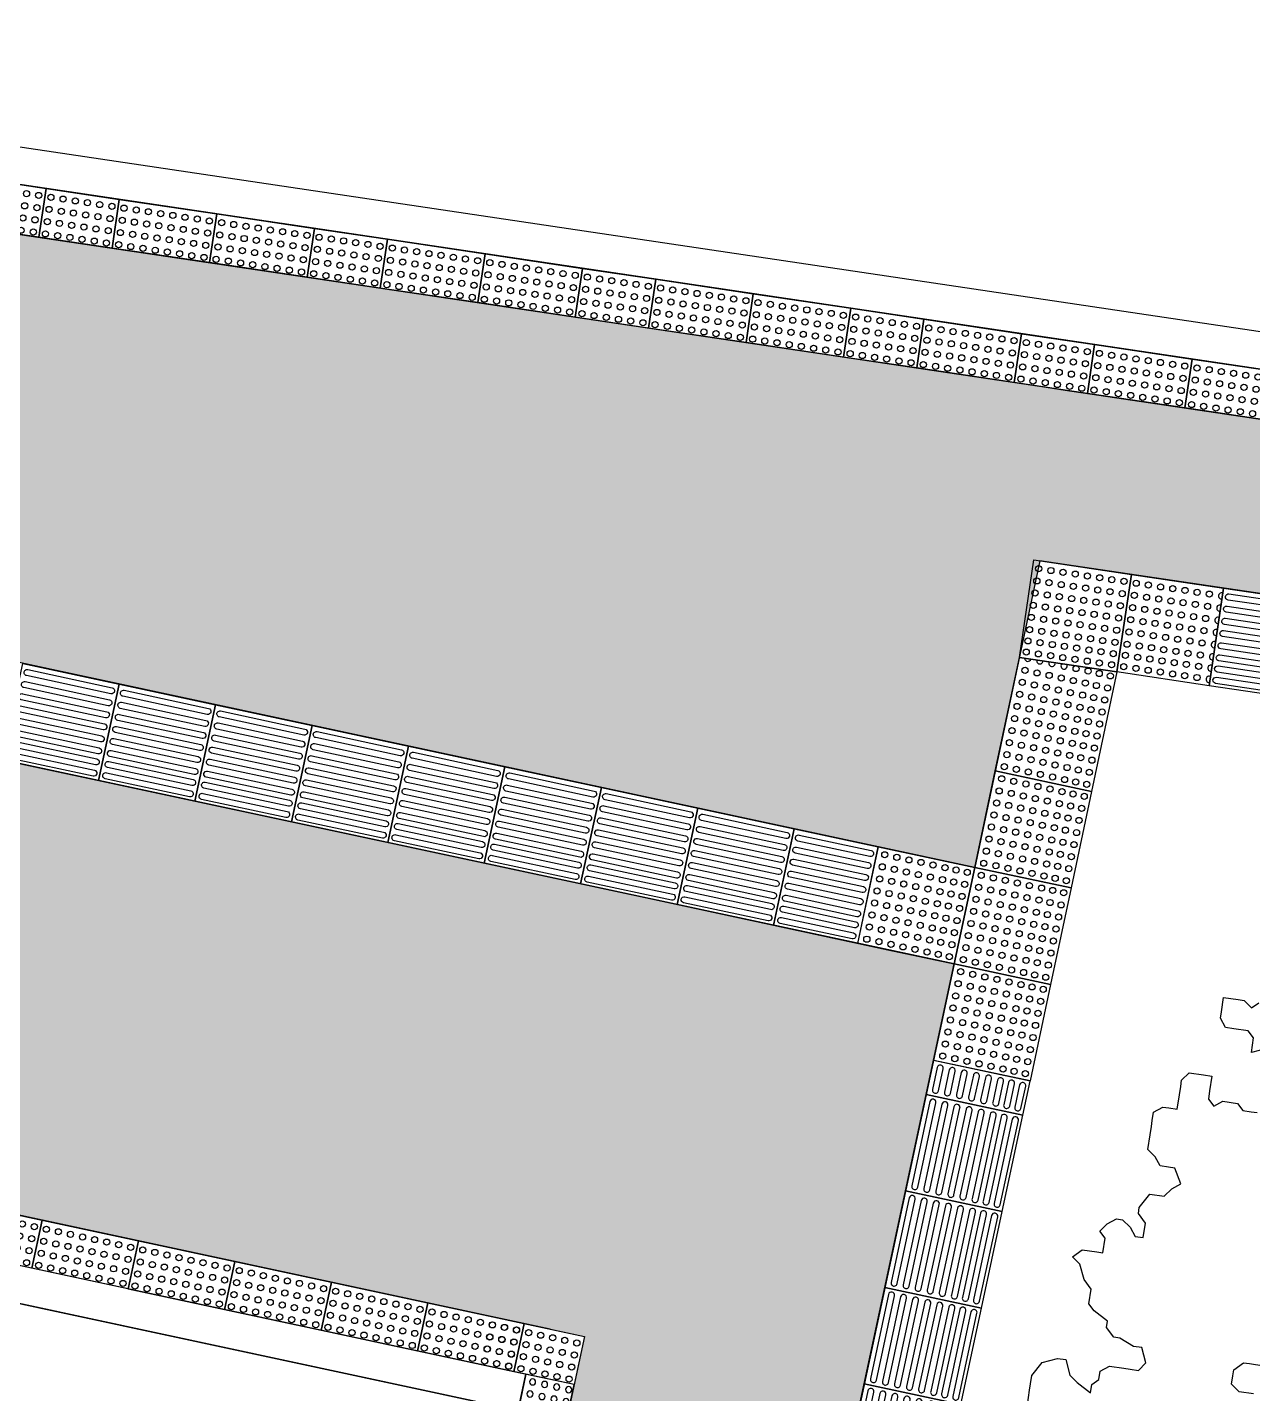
# Model space of a CAD drawing. Header units: millimetres. Extents: x 338 to 506, y 179 to 335.
# Drawn here: x 369.06 to 374.03, y 322.7 to 328.24 of the extents above; entities that cross this region are included whole.
import ezdxf

# ---------------------------------------------------------------- set-up
doc = ezdxf.new("R2010")
doc.units = ezdxf.units.MM
for name, color, linetype in [('ANDEN', 251, 'Continuous'), ('ARBOL-TOP', 3, 'Continuous'), ('MOBILIARIO_URBANO', 51, 'Continuous'), ('MUROS', 32, 'Continuous')]:
    doc.layers.add(name, color=color, linetype=linetype)

# ---------------------------------------------------------------- blocks, each defined once
blk = doc.blocks.new('*U879')
at = {"layer": 'MOBILIARIO_URBANO'}
blk.add_lwpolyline([(1193.079, 208.8296), (1193.379, 208.8296), (1193.379, 208.6296), (1193.079, 208.6296), (1193.079, 208.8296)], dxfattribs=at)
for centre in [(1193.1035, 208.7971), (1193.1535, 208.7971), (1193.2035, 208.7971), (1193.2535, 208.7971), (1193.3035, 208.7971), (1193.3535, 208.7971), (1193.4035, 208.7971), (1193.4535, 208.7971), (1193.1035, 208.7471), (1193.1035, 208.6971), (1193.1535, 208.7471), (1193.1535, 208.6971), (1193.2035, 208.7471), (1193.2035, 208.6971), (1193.2535, 208.7471), (1193.2535, 208.6971), (1193.3035, 208.7471), (1193.3035, 208.6971), (1193.3535, 208.7471), (1193.3535, 208.6971), (1193.4035, 208.7471), (1193.4035, 208.6971), (1193.4535, 208.7471), (1193.4535, 208.6971), (1193.1035, 208.6471), (1193.1535, 208.6471), (1193.2035, 208.6471), (1193.2535, 208.6471), (1193.3035, 208.6471), (1193.3535, 208.6471), (1193.4035, 208.6471), (1193.4535, 208.6471)]:
    blk.add_circle(centre, 0.0125, dxfattribs=at)
blk = doc.blocks.new('*U29')
at = {"layer": 'MOBILIARIO_URBANO'}
blk.add_lwpolyline([(1192.979, 208.8296), (1193.379, 208.8296), (1193.379, 208.6296), (1192.979, 208.6296), (1192.979, 208.8296)], dxfattribs=at)
for centre in [(1193.0035, 208.7971), (1193.0535, 208.7971), (1193.1035, 208.7971), (1193.1535, 208.7971), (1193.2035, 208.7971), (1193.2535, 208.7971), (1193.3035, 208.7971), (1193.3535, 208.7971), (1193.0035, 208.7471), (1193.0035, 208.6971), (1193.0535, 208.7471), (1193.0535, 208.6971), (1193.1035, 208.7471), (1193.1035, 208.6971), (1193.1535, 208.7471), (1193.1535, 208.6971), (1193.2035, 208.7471), (1193.2035, 208.6971), (1193.2535, 208.7471), (1193.2535, 208.6971), (1193.3035, 208.7471), (1193.3035, 208.6971), (1193.3535, 208.7471), (1193.3535, 208.6971), (1193.0035, 208.6471), (1193.0535, 208.6471), (1193.1035, 208.6471), (1193.1535, 208.6471), (1193.2035, 208.6471), (1193.2535, 208.6471), (1193.3035, 208.6471), (1193.3535, 208.6471)]:
    blk.add_circle(centre, 0.0125, dxfattribs=at)
blk = doc.blocks.new('*U887')
at = {"layer": 'ANDEN', "linetype": 'Continuous'}
for p, q in [((138.5653, 133.7115), (138.9647, 140.0125)), ((140.5344, 140.0125), (140.5344, 133.7115)), ((139.8345, 133.6332), (138.5653, 133.7115)), ((140.5344, 133.7115), (140.5344, 133.6332)), ((139.8345, 78.5683), (139.8345, 133.6332)), ((140.5344, 133.6332), (140.5344, 78.5683))]:
    blk.add_line(p, q, dxfattribs=at)
at = {"layer": 'ANDEN', "linetype": 'Continuous', "extrusion": (0, 0, -1)}
for points in [[(-138.9647, 140.0125), (-140.5344, 133.7115), (-138.5653, 133.7115)], [(-138.9647, 140.0125), (-140.5344, 140.0125), (-140.5344, 133.7115)], [(-138.5653, 133.7115), (-140.5344, 133.6332), (-139.8345, 133.6332)], [(-138.5653, 133.7115), (-140.5344, 133.7115), (-140.5344, 133.6332)], [(-139.8345, 133.6332), (-140.5344, 78.5683), (-139.8345, 78.5683)], [(-139.8345, 133.6332), (-140.5344, 133.6332), (-140.5344, 78.5683)]]:
    blk.add_solid(points, dxfattribs=at)
blk = doc.blocks.new('*U33')
at = {"layer": 'MOBILIARIO_URBANO', "color": 241}
blk.add_lwpolyline([(1146.8208, 221.4799), (1147.1184, 221.4799), (1147.1184, 221.0799), (1146.8208, 221.0799), (1146.8208, 221.4799)], dxfattribs=at)
for points in [[(1146.8456, 221.4599), (1147.0933, 221.4599, -1), (1147.0933, 221.4349), (1146.8456, 221.4349, -1)], [(1146.8456, 221.4099), (1147.0932, 221.4099, -1), (1147.0932, 221.3849), (1146.8456, 221.3849, -1)], [(1146.8455, 221.3599), (1147.0932, 221.3599, -1), (1147.0932, 221.3349), (1146.8455, 221.3349, -1)], [(1146.8455, 221.3099), (1147.0932, 221.3099, -1), (1147.0932, 221.2849), (1146.8455, 221.2849, -1)], [(1146.8454, 221.2599), (1147.0931, 221.2599, -1), (1147.0931, 221.2349), (1146.8454, 221.2349, -1)], [(1146.8453, 221.2099), (1147.0929, 221.2099, -1), (1147.0929, 221.1849), (1146.8453, 221.1849, -1)], [(1146.8453, 221.1644), (1147.093, 221.1644, -1), (1147.093, 221.1394), (1146.8453, 221.1394, -1)], [(1146.8453, 221.1179), (1147.0929, 221.1179, -1), (1147.0929, 221.0929), (1146.8453, 221.0929, -1)]]:
    blk.add_lwpolyline(points, format="xyb", close=True, dxfattribs=at)
blk = doc.blocks.new('*U877')
at = {"layer": 'MOBILIARIO_URBANO', "color": 241}
blk.add_lwpolyline([(1146.7184, 221.4799), (1147.1184, 221.4799), (1147.1184, 221.0799), (1146.7184, 221.0799), (1146.7184, 221.4799)], dxfattribs=at)
for points in [[(1146.7433, 221.4599), (1147.0933, 221.4599, -1), (1147.0933, 221.4349), (1146.7433, 221.4349, -1)], [(1146.7432, 221.4099), (1147.0932, 221.4099, -1), (1147.0932, 221.3849), (1146.7432, 221.3849, -1)], [(1146.7432, 221.3599), (1147.0932, 221.3599, -1), (1147.0932, 221.3349), (1146.7432, 221.3349, -1)], [(1146.7432, 221.3099), (1147.0932, 221.3099, -1), (1147.0932, 221.2849), (1146.7432, 221.2849, -1)], [(1146.7431, 221.2599), (1147.0931, 221.2599, -1), (1147.0931, 221.2349), (1146.7431, 221.2349, -1)], [(1146.7429, 221.2099), (1147.0929, 221.2099, -1), (1147.0929, 221.1849), (1146.7429, 221.1849, -1)], [(1146.743, 221.1644), (1147.093, 221.1644, -1), (1147.093, 221.1394), (1146.743, 221.1394, -1)], [(1146.7429, 221.1179), (1147.0929, 221.1179, -1), (1147.0929, 221.0929), (1146.7429, 221.0929, -1)]]:
    blk.add_lwpolyline(points, format="xyb", close=True, dxfattribs=at)
blk = doc.blocks.new('*U39')
at = {"layer": 'MOBILIARIO_URBANO', "color": 241}
blk.add_lwpolyline([(1146.9767, 221.4799), (1147.1184, 221.4799), (1147.1184, 221.0799), (1146.9767, 221.0799), (1146.9767, 221.4799)], dxfattribs=at)
for points in [[(1147.0016, 221.4599), (1147.0933, 221.4599, -1), (1147.0933, 221.4349), (1147.0016, 221.4349, -1)], [(1147.0015, 221.4099), (1147.0932, 221.4099, -1), (1147.0932, 221.3849), (1147.0015, 221.3849, -1)], [(1147.0015, 221.3599), (1147.0932, 221.3599, -1), (1147.0932, 221.3349), (1147.0015, 221.3349, -1)], [(1147.0014, 221.3099), (1147.0932, 221.3099, -1), (1147.0932, 221.2849), (1147.0014, 221.2849, -1)], [(1147.0014, 221.2599), (1147.0931, 221.2599, -1), (1147.0931, 221.2349), (1147.0014, 221.2349, -1)], [(1147.0012, 221.2099), (1147.0929, 221.2099, -1), (1147.0929, 221.1849), (1147.0012, 221.1849, -1)], [(1147.0012, 221.1644), (1147.093, 221.1644, -1), (1147.093, 221.1394), (1147.0012, 221.1394, -1)], [(1147.0012, 221.1179), (1147.0929, 221.1179, -1), (1147.0929, 221.0929), (1147.0012, 221.0929, -1)]]:
    blk.add_lwpolyline(points, format="xyb", close=True, dxfattribs=at)
blk = doc.blocks.new('*U875')
at = {"layer": 'MOBILIARIO_URBANO'}
blk.add_lwpolyline([(1089.252, 239.3402), (1089.652, 239.3402), (1089.652, 238.9402), (1089.252, 238.9402), (1089.252, 239.3402)], dxfattribs=at)
for centre in [(1089.2765, 239.3077), (1089.3265, 239.3077), (1089.3765, 239.3077), (1089.4265, 239.3077), (1089.4765, 239.3077), (1089.5265, 239.3077), (1089.5765, 239.3077), (1089.6265, 239.3077), (1089.2765, 239.2577), (1089.3265, 239.2577), (1089.3765, 239.2577), (1089.4265, 239.2577), (1089.4765, 239.2577), (1089.5265, 239.2577), (1089.5765, 239.2577), (1089.6265, 239.2577), (1089.2765, 239.2077), (1089.3265, 239.2077), (1089.3765, 239.2077), (1089.4265, 239.2077), (1089.4765, 239.2077), (1089.5265, 239.2077), (1089.5765, 239.2077), (1089.6265, 239.2077), (1089.2765, 239.1577), (1089.3265, 239.1577), (1089.3765, 239.1577), (1089.4265, 239.1577), (1089.4765, 239.1577), (1089.5265, 239.1577), (1089.5765, 239.1577), (1089.6265, 239.1577), (1089.2765, 239.1077), (1089.3265, 239.1077), (1089.3765, 239.1077), (1089.4265, 239.1077), (1089.4765, 239.1077), (1089.5265, 239.1077), (1089.5765, 239.1077), (1089.6265, 239.1077), (1089.2765, 239.0577), (1089.2765, 239.0117), (1089.3265, 239.0577), (1089.3265, 239.0117), (1089.3765, 239.0577), (1089.3765, 239.0117), (1089.4265, 239.0577), (1089.4265, 239.0117), (1089.4765, 239.0577), (1089.4765, 239.0117), (1089.5265, 239.0577), (1089.5265, 239.0117), (1089.5765, 239.0577), (1089.5765, 239.0117), (1089.6265, 239.0577), (1089.6265, 239.0117), (1089.2765, 238.9657), (1089.3265, 238.9657), (1089.3765, 238.9657), (1089.4265, 238.9657), (1089.4765, 238.9657), (1089.5265, 238.9657), (1089.5765, 238.9657), (1089.6265, 238.9657)]:
    blk.add_circle(centre, 0.0125, dxfattribs=at)
blk = doc.blocks.new('*U40')
at = {"layer": 'MOBILIARIO_URBANO', "color": 241}
blk.add_lwpolyline([(1146.7697, 221.4799), (1147.1184, 221.4799), (1147.1184, 221.0799), (1146.7697, 221.0799), (1146.7697, 221.4799)], dxfattribs=at)
for points in [[(1146.7946, 221.4599), (1147.0933, 221.4599, -1), (1147.0933, 221.4349), (1146.7946, 221.4349, -1)], [(1146.7945, 221.4099), (1147.0932, 221.4099, -1), (1147.0932, 221.3849), (1146.7945, 221.3849, -1)], [(1146.7945, 221.3599), (1147.0932, 221.3599, -1), (1147.0932, 221.3349), (1146.7945, 221.3349, -1)], [(1146.7944, 221.3099), (1147.0932, 221.3099, -1), (1147.0932, 221.2849), (1146.7944, 221.2849, -1)], [(1146.7944, 221.2599), (1147.0931, 221.2599, -1), (1147.0931, 221.2349), (1146.7944, 221.2349, -1)], [(1146.7942, 221.2099), (1147.0929, 221.2099, -1), (1147.0929, 221.1849), (1146.7942, 221.1849, -1)], [(1146.7942, 221.1644), (1147.093, 221.1644, -1), (1147.093, 221.1394), (1146.7942, 221.1394, -1)], [(1146.7942, 221.1179), (1147.0929, 221.1179, -1), (1147.0929, 221.0929), (1146.7942, 221.0929, -1)]]:
    blk.add_lwpolyline(points, format="xyb", close=True, dxfattribs=at)
blk = doc.blocks.new('*U893')
at = {"layer": 'ANDEN', "linetype": 'Continuous'}
for p, q in [((136.4597, 135.1385), (136.773, 140.0729)), ((138.5677, 140.0729), (138.2549, 135.1385)), ((138.2549, 135.1385), (138.2459, 134.9968)), ((138.2459, 134.9968), (138.1834, 134.0103)), ((138.166, 133.7362), (133.84, 134.0103)), ((138.1834, 134.0103), (138.166, 133.7362))]:
    blk.add_line(p, q, dxfattribs=at)
at = {"layer": 'ANDEN', "linetype": 'Continuous', "extrusion": (0, 0, -1)}
for points in [[(-136.773, 140.0729), (-138.2549, 135.1385), (-136.4597, 135.1385)], [(-136.773, 140.0729), (-138.5677, 140.0729), (-138.2549, 135.1385)], [(-134.2189, 135.1385), (-136.4507, 134.9968), (-134.1713, 134.9968)], [(-136.4597, 135.1385), (-138.2459, 134.9968), (-136.4507, 134.9968)], [(-136.4597, 135.1385), (-138.2549, 135.1385), (-138.2459, 134.9968)], [(-134.1713, 134.9968), (-138.1834, 134.0103), (-133.84, 134.0103)], [(-134.1713, 134.9968), (-138.2459, 134.9968), (-138.1834, 134.0103)], [(-133.84, 134.0103), (-138.1834, 134.0103), (-138.166, 133.7362)]]:
    blk.add_solid(points, dxfattribs=at)
blk = doc.blocks.new('ARBOLITO')
at = {"linetype": 'ByBlock'}
for points in [[(461.6957, 69.0135), (461.6957, 69.028), (461.6957, 69.0343), (461.6957, 69.0426), (461.704, 69.0571), (461.7185, 69.0633), (461.7268, 69.0633), (461.7331, 69.0488), (461.7414, 69.0426), (461.7559, 69.0343), (461.7559, 69.0426), (461.7621, 69.0488), (461.7621, 69.0571), (461.7705, 69.0633), (461.785, 69.0633), (461.7912, 69.0633), (461.7996, 69.0633), (461.8058, 69.0717), (461.7996, 69.0862), (461.7912, 69.0862), (461.7767, 69.0924), (461.7705, 69.0924), (461.7621, 69.1008), (461.7621, 69.107), (461.7476, 69.1153), (461.7414, 69.1215), (461.7414, 69.1361), (461.7331, 69.1444), (461.7268, 69.1589), (461.7185, 69.1652), (461.7268, 69.1735), (461.7414, 69.1735), (461.7476, 69.1735), (461.7476, 69.188), (461.7414, 69.1943), (461.7476, 69.2026), (461.7559, 69.2088), (461.7621, 69.2088), (461.7705, 69.2026), (461.7767, 69.1943), (461.785, 69.1943), (461.785, 69.2088), (461.7767, 69.2171), (461.7767, 69.2233), (461.785, 69.2379), (461.7996, 69.2379), (461.8058, 69.2462), (461.8141, 69.2524), (461.8058, 69.267), (461.7996, 69.267), (461.7912, 69.267), (461.785, 69.2753), (461.7767, 69.2815), (461.7767, 69.2961), (461.7767, 69.3044), (461.7767, 69.3106), (461.7767, 69.3189), (461.785, 69.3252), (461.7912, 69.3252), (461.7996, 69.3252), (461.7996, 69.3397), (461.7996, 69.348), (461.7996, 69.3543), (461.8058, 69.3626), (461.8203, 69.3626), (461.8286, 69.3626), (461.8286, 69.348), (461.8286, 69.3397), (461.8349, 69.3335), (461.8432, 69.3397), (461.8577, 69.3397), (461.864, 69.3335), (461.8723, 69.3335), (461.8785, 69.3335)], [(461.8785, 69.3979), (461.864, 69.3917), (461.864, 69.4062), (461.8577, 69.4124), (461.8432, 69.4124), (461.8349, 69.4124), (461.8286, 69.4207), (461.8286, 69.427), (461.8286, 69.4415), (461.8432, 69.4415), (461.8494, 69.4415), (461.8577, 69.4353), (461.864, 69.4415)], [(461.6957, 69.0135), (461.6957, 69.028), (461.6957, 69.0343), (461.6957, 69.0426), (461.704, 69.0571), (461.7185, 69.0633), (461.7268, 69.0633), (461.7331, 69.0488), (461.7414, 69.0426), (461.7559, 69.0343), (461.7559, 69.0426), (461.7621, 69.0488), (461.7621, 69.0571), (461.7705, 69.0633), (461.785, 69.0633), (461.7912, 69.0633), (461.7996, 69.0633), (461.8058, 69.0717), (461.7996, 69.0862), (461.7912, 69.0862), (461.7767, 69.0924), (461.7705, 69.0924), (461.7621, 69.1008), (461.7621, 69.107), (461.7476, 69.1153), (461.7414, 69.1215), (461.7414, 69.1361), (461.7331, 69.1444), (461.7268, 69.1589), (461.7185, 69.1652), (461.7268, 69.1735), (461.7414, 69.1735), (461.7476, 69.1735), (461.7476, 69.188), (461.7414, 69.1943), (461.7476, 69.2026), (461.7559, 69.2088), (461.7621, 69.2088), (461.7705, 69.2026), (461.7767, 69.1943), (461.785, 69.1943), (461.785, 69.2088), (461.7767, 69.2171), (461.7767, 69.2233), (461.785, 69.2379), (461.7996, 69.2379), (461.8058, 69.2462), (461.8141, 69.2524), (461.8058, 69.267), (461.7996, 69.267), (461.7912, 69.267), (461.785, 69.2753), (461.7767, 69.2815), (461.7767, 69.2961), (461.7767, 69.3044), (461.7767, 69.3106), (461.7767, 69.3189), (461.785, 69.3252), (461.7912, 69.3252), (461.7996, 69.3252), (461.7996, 69.3397), (461.7996, 69.348), (461.7996, 69.3543), (461.8058, 69.3626), (461.8203, 69.3626), (461.8286, 69.3626), (461.8286, 69.348), (461.8286, 69.3397), (461.8349, 69.3335), (461.8432, 69.3397), (461.8577, 69.3397), (461.864, 69.3335), (461.8723, 69.3335), (461.8785, 69.3335)], [(461.8785, 69.3979), (461.864, 69.3917), (461.864, 69.4062), (461.8577, 69.4124), (461.8432, 69.4124), (461.8349, 69.4124), (461.8286, 69.4207), (461.8286, 69.427), (461.8286, 69.4415), (461.8432, 69.4415), (461.8494, 69.4415), (461.8577, 69.4353), (461.864, 69.4415)], [(461.9159, 69.0571), (461.9014, 69.0571), (461.8931, 69.0633), (461.8931, 69.0717), (461.8931, 69.0779), (461.9014, 69.0862), (461.9076, 69.0862), (461.9221, 69.0862)], [(461.9159, 69.0571), (461.9014, 69.0571), (461.8931, 69.0633), (461.8931, 69.0717), (461.8931, 69.0779), (461.9014, 69.0862), (461.9076, 69.0862), (461.9221, 69.0862)]]:
    blk.add_lwpolyline(points, dxfattribs=at)
blk = doc.blocks.new('A$C7152A42C')
at = {"layer": 'ANDEN'}
for p, q in [((136.51333, 141.50592), (136.12363, 135.36828)), ((136.26382, 135.20908), (134.07822, 135.34785))]:
    blk.add_line(p, q, dxfattribs=at)
for points in [[(134.58444, 70.81492), (140.73444, 70.81492), (140.88483, 70.81492), (140.88483, 139.4371), (140.88483, 141.26289, 0.3468554), (140.41942, 141.75892), (139.81378, 141.79737), (139.4802, 141.81855)], [(136.26382, 135.20908), (136.66281, 141.49304, -0.3465563), (137.03448, 141.82354), (137.97371, 141.7639)]]:
    blk.add_lwpolyline(points, format="xyb", dxfattribs=at)
for points in [[(138.16602, 133.73616), (138.56775, 140.07286), (137.71716, 140.12687), (137.40985, 141.5993), (136.87214, 141.63344), (136.45075, 134.99681), (134.21889, 135.13852), (133.83997, 134.01026), (138.16602, 133.73616)], [(134.07822, 135.34785), (136.26382, 135.20908), (136.66303, 141.49642)], [(140.73444, 78.74063), (140.73444, 141.26289)], [(132.97996, 135.56789), (136.12363, 135.36828), (136.4658, 140.75743)], [(140.73444, 78.10052), (140.73444, 136.87449)]]:
    blk.add_lwpolyline(points, dxfattribs=at)
at = {"layer": 'MOBILIARIO_URBANO'}
for points in [[(136.46659, 135.2463), (136.45075, 134.99681), (136.25115, 135.00948), (136.26699, 135.25898), (136.46659, 135.2463)], [(138.9645, 133.68688), (139.43454, 133.65787), (139.43454, 133.25787), (138.93986, 133.28764), (138.9645, 133.68688)], [(139.83454, 133.25787), (139.83454, 132.87963), (139.43454, 132.87963), (139.43454, 133.25787), (139.83454, 133.25787)]]:
    blk.add_lwpolyline(points, dxfattribs=at)
for centre in [(136.29237, 135.38249), (136.34227, 135.37932), (136.39217, 135.37615), (136.2892, 135.33259), (136.3391, 135.32942), (136.389, 135.32625), (136.4389, 135.32308), (136.44207, 135.37298), (136.28603, 135.28269), (136.33593, 135.27952), (136.38583, 135.27635), (136.43573, 135.27318), (136.28286, 135.23279), (136.33276, 135.22962), (136.38266, 135.22645), (136.43256, 135.22328), (136.2797, 135.18289), (136.3296, 135.17972), (136.3795, 135.17655), (136.4294, 135.17338), (136.27653, 135.13299), (136.32643, 135.12982), (136.37633, 135.12665), (136.42623, 135.12348), (136.27336, 135.08309), (136.32326, 135.07992), (136.37316, 135.07675), (136.42306, 135.07358), (136.27019, 135.03319), (136.32009, 135.03002), (136.36999, 135.02685), (136.41989, 135.02368), (138.98387, 133.60303), (138.98695, 133.65293), (139.03686, 133.64985), (139.08676, 133.64677), (139.13667, 133.64369), (139.18657, 133.64061), (139.23648, 133.63753), (139.28638, 133.63445), (139.33629, 133.63137), (139.38615, 133.62726), (138.98079, 133.55312), (139.0307, 133.55004), (139.03378, 133.59994), (139.0806, 133.54696), (139.08368, 133.59686), (139.13359, 133.59378), (139.18349, 133.5907), (139.2334, 133.58762), (139.2833, 133.58454), (139.33321, 133.58146), (139.38307, 133.57736), (138.97771, 133.50322), (139.02761, 133.50013), (139.07752, 133.49705), (139.12742, 133.49397), (139.13051, 133.54388), (139.18041, 133.5408), (139.23032, 133.53772), (139.28022, 133.53464), (139.33013, 133.53156), (139.37999, 133.52745), (138.97463, 133.45331), (139.02453, 133.45023), (139.07444, 133.44715), (139.12434, 133.44407), (139.17425, 133.44099), (139.17733, 133.49089), (139.22415, 133.43791), (139.22723, 133.48781), (139.27714, 133.48473), (139.32704, 133.48165), (139.37691, 133.47755), (138.97155, 133.40341), (139.02145, 133.40032), (139.07136, 133.39724), (139.12126, 133.39416), (139.17117, 133.39108), (139.22107, 133.388), (139.27098, 133.38492), (139.27406, 133.43483), (139.32088, 133.38184), (139.32396, 133.43175), (139.37383, 133.42764), (139.42369, 133.42354), (138.96872, 133.35749), (139.01862, 133.35441), (139.06853, 133.35133), (139.11843, 133.34825), (139.16834, 133.34517), (139.21824, 133.34209), (139.26815, 133.33901), (139.31805, 133.33593), (139.36791, 133.33182), (139.37075, 133.37774), (139.41778, 133.32772), (139.42061, 133.37363), (138.96588, 133.31158), (139.01579, 133.3085), (139.06569, 133.30542), (139.1156, 133.30234), (139.1655, 133.29926), (139.21541, 133.29618), (139.26531, 133.2931), (139.31522, 133.29002), (139.36508, 133.28591), (139.41494, 133.2818), (139.46004, 133.23337), (139.50604, 133.23337), (139.55204, 133.23337), (139.60204, 133.23337), (139.65204, 133.23337), (139.70204, 133.23337), (139.75204, 133.23337), (139.80204, 133.23337), (139.46004, 133.18337), (139.50604, 133.18337), (139.55204, 133.18337), (139.60204, 133.18337), (139.65204, 133.18337), (139.70204, 133.18337), (139.75204, 133.18337), (139.80204, 133.18337), (139.46004, 133.13337), (139.50604, 133.13337), (139.55204, 133.13337), (139.60204, 133.13337), (139.65204, 133.13337), (139.70204, 133.13337), (139.75204, 133.13337), (139.80204, 133.13337), (139.46004, 133.08337), (139.50604, 133.08337), (139.55204, 133.08337), (139.60204, 133.08337), (139.65204, 133.08337), (139.70204, 133.08337), (139.75204, 133.08337), (139.80204, 133.08337), (139.46004, 133.03337), (139.50604, 133.03337), (139.55204, 133.03337), (139.60204, 133.03337), (139.65204, 133.03337), (139.70204, 133.03337), (139.75204, 133.03337), (139.80204, 133.03337), (139.46004, 132.98337), (139.50604, 132.98337), (139.55204, 132.98337), (139.60204, 132.98337), (139.65204, 132.98337), (139.70204, 132.98337), (139.75204, 132.98337), (139.80204, 132.98337), (139.46004, 132.93337), (139.50604, 132.93337), (139.55204, 132.93337), (139.60204, 132.93337), (139.65204, 132.93337), (139.70204, 132.93337), (139.75204, 132.93337), (139.80204, 132.93337)]:
    blk.add_circle(centre, 0.0125, dxfattribs=at)
for centre, start, end in [((139.43601, 133.62316), 96.77308, 263.22692), ((139.43293, 133.57325), 82.61765, 277.38235), ((139.42985, 133.52335), 67.98078, 292.01922), ((139.42677, 133.47344), 51.58557, 308.41443), ((139.46004, 132.88337), 342.61317, 197.38683), ((139.50604, 132.88337), 342.61317, 197.38683), ((139.55204, 132.88337), 342.61317, 197.38683), ((139.60204, 132.88337), 342.61317, 197.38683), ((139.65204, 132.88337), 342.61317, 197.38683), ((139.70204, 132.88337), 342.61317, 197.38683), ((139.75204, 132.88337), 342.61317, 197.38683), ((139.80204, 132.88337), 342.61317, 197.38683)]:
    blk.add_arc(centre, 0.0125, start, end, dxfattribs=at)
at = {"layer": 'ANDEN', "linetype": 'Continuous'}
for name in ['*U893', '*U887']:
    blk.add_blockref(name, (0, 0), dxfattribs=at)
at = {"layer": 'ANDEN'}
for name, p, rotation in [('*U29', (-68.09512, 1331.2217), 270), ('*U879', (-68.09512, 1330.92167), 270), ('*U877', (-9.55644, 1296.10064), 266.3669368540728), ('*U29', (3.80362, 1341.45581), 266.3669368541428), ('*U29', (-68.09512, 1330.52167), 270), ('*U877', (-9.58179, 1295.70145), 266.3669368540728), ('*U29', (3.77827, 1341.05661), 266.3669368541428), ('*U29', (-68.09512, 1330.12167), 270), ('*U29', (3.75292, 1340.65741), 266.3669368541428), ('*U877', (-9.60714, 1295.30225), 266.3669368540728), ('*U879', (-68.09512, 1329.82164), 270), ('*U29', (3.72758, 1340.25822), 266.3669368541428), ('*U877', (-9.63248, 1294.90306), 266.3669368540728), ('*U29', (-68.09512, 1329.42164), 270), ('*U29', (3.70223, 1339.85902), 266.3669368541428), ('*U877', (-9.65783, 1294.50386), 266.3669368540728), ('*U29', (-68.09512, 1329.02164), 270), ('*U877', (-9.68318, 1294.10466), 266.3669368540728), ('*U29', (3.67688, 1339.45982), 266.3669368541428), ('*U879', (-68.09512, 1328.7216), 270), ('*U29', (-68.09512, 1328.3216), 270), ('*U877', (-9.70852, 1293.70547), 266.3669368540728), ('*U29', (-68.09512, 1327.9216), 270), ('*U877', (-9.73387, 1293.30627), 266.3669368540728), ('*U879', (-68.09512, 1327.62157), 270), ('*U40', (-9.75606, 1292.95826), 266.3669368540728), ('*U29', (-68.09512, 1327.22157), 270), ('*U879', (-68.09512, 1326.92154), 270), ('*U29', (-68.09512, 1326.52154), 270), ('*U29', (-68.09512, 1326.12154), 270), ('*U33', (-81.64533, 1279.70039), 270)]:
    blk.add_blockref(name, p, dxfattribs=dict(at, rotation=rotation))
at = {"layer": 'ANDEN', "xscale": -1, "rotation": 356.3669368540417}
for name, p in [('*U879', (1313.71234, -148.80196)), ('*U877', (1266.8073, -159.85227)), ('*U877', (1267.2065, -159.87761)), ('*U877', (1267.60569, -159.90296)), ('*U877', (1268.00489, -159.92831)), ('*U39', (1268.40409, -159.95365))]:
    blk.add_blockref(name, p, dxfattribs=at)
at = {"layer": 'ARBOL-TOP', "color": 3, "linetype": 'ByBlock', "xscale": 4.090679926752369, "yscale": 4.090679926752369, "zscale": 4.090679926752369, "rotation": 270}
blk.add_blockref('ARBOLITO', (-145.87066, 2021.82862), dxfattribs=at)
at = {"layer": 'MOBILIARIO_URBANO', "color": 242, "rotation": 356.4679487851308}
for p in [(-963.73733, -37.64476), (-964.16121, -38.01936), (-963.76197, -38.044), (-963.36273, -38.06865)]:
    blk.add_blockref('*U875', p, dxfattribs=at)
at = {"layer": 'MOBILIARIO_URBANO', "rotation": 270}
blk.add_blockref('*U875', (-99.50568, 1222.90989), dxfattribs=at)

msp = doc.modelspace()

# ---------------------------------------------------------------- block references
at = {"layer": 'MUROS', "color": 32, "rotation": 81.53046525965426}
msp.add_blockref('A$C7152A42C', (484.7482, 168.0844), dxfattribs=at)

doc.saveas('drawing.dxf')
